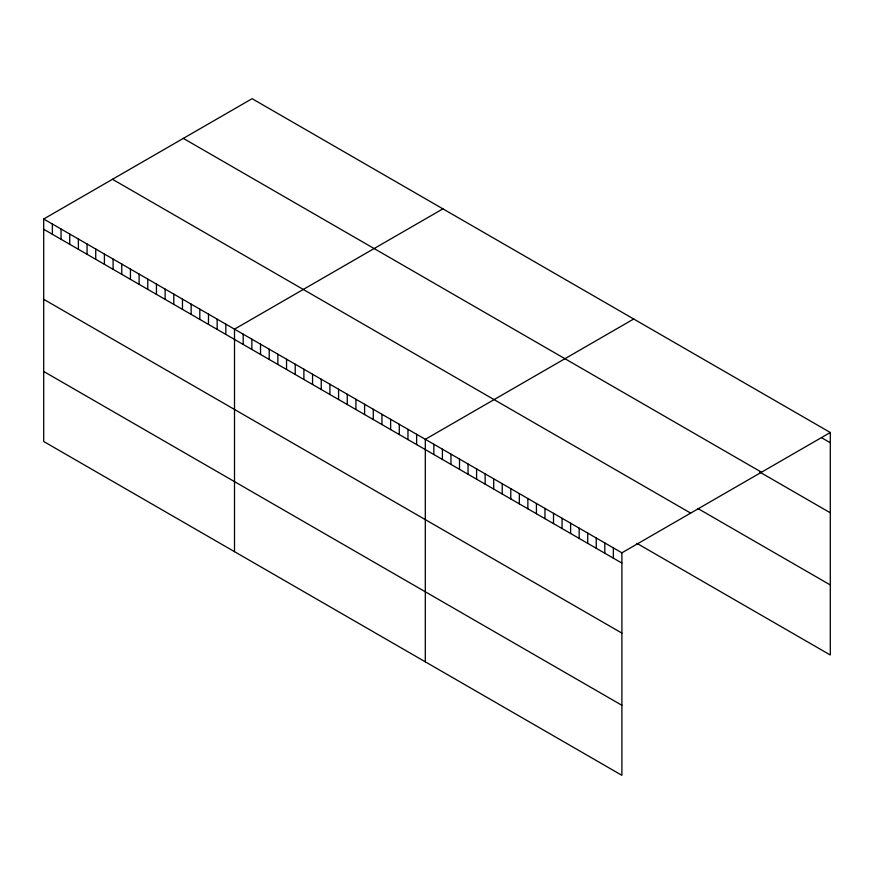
<?xml version="1.0" encoding="UTF-8"?>
<svg xmlns="http://www.w3.org/2000/svg" width="874" height="874" viewBox="0 0 874 874"><rect width="100%" height="100%" fill="white"/><g stroke="black" fill="none" stroke-linecap="round" stroke-linejoin="round"><path stroke-width="1.31" d="M43.7 219.003L621.895 552.816L621.895 775.314L43.7 441.501L43.7 219.003L252.105 98.686L830.3 432.499L830.3 654.997L636.917 543.355M442.91 208.842L234.505 329.159L234.505 551.658M633.716 318.999L425.31 439.316L425.31 661.826M621.895 552.816L830.3 432.499M821.757 437.83L830.3 442.757M183.332 138.387L761.527 472.211M759.79 472.091L830.3 512.798M697.813 508.471L830.3 584.957M112.473 179.29L690.668 513.114M43.7 229.261L621.895 563.085M43.7 299.301L621.895 633.115M43.7 371.461L621.895 705.285M613.351 547.889L613.351 558.147M604.808 542.951L604.808 553.209M596.254 538.013L596.254 548.282M587.71 533.085L587.71 543.344M579.167 528.147L579.167 538.406M570.613 523.209L570.613 533.479M562.069 518.282L562.069 528.541M553.515 513.344L553.515 523.602M544.972 508.406L544.972 518.664M536.428 503.468L536.428 513.737M527.874 498.541L527.874 508.799M519.331 493.602L519.331 503.861M510.787 488.664L510.787 498.934M502.233 483.737L502.233 493.996M493.69 478.799L493.69 489.058M485.146 473.861L485.146 484.13M476.592 468.934L476.592 479.192M468.049 463.996L468.049 474.254M459.506 459.058L459.506 469.327M450.951 454.13L450.951 464.389M442.408 449.192L442.408 459.451M433.854 444.254L433.854 454.513M416.636 434.312L416.636 444.571M407.961 429.309L407.961 439.567M399.287 424.294L399.287 434.564M390.623 419.291L390.623 429.549M381.949 414.287L381.949 424.546M373.274 409.272L373.274 419.542M364.6 404.269L364.6 414.527M355.926 399.265L355.926 409.524M347.251 394.25L347.251 404.52M338.577 389.247L338.577 399.505M329.913 384.243L329.913 394.502M321.239 379.229L321.239 389.498M312.564 374.225L312.564 384.484M303.89 369.221L303.89 379.48M295.215 364.207L295.215 374.476M286.541 359.203L286.541 369.462M277.866 354.199L277.866 364.458M269.203 349.185L269.203 359.454M260.528 344.181L260.528 354.44M251.854 339.178L251.854 349.436M243.18 334.163L243.18 344.432M225.831 324.156L225.831 334.414M217.156 319.141L217.156 329.411M208.482 314.137L208.482 324.396M199.818 309.134L199.818 319.392M191.144 304.119L191.144 314.389M182.469 299.116L182.469 309.374M173.795 294.112L173.795 304.371M165.12 289.097L165.12 299.367M156.446 284.094L156.446 294.352M147.772 279.09L147.772 289.349M139.108 274.075L139.108 284.345M130.434 269.072L130.434 279.33M121.759 264.068L121.759 274.327M113.085 259.054L113.085 269.323M104.41 254.05L104.41 264.309M95.736 249.046L95.736 259.305M87.061 244.032L87.061 254.301M78.387 239.028L78.387 249.287M69.723 234.024L69.723 244.283M61.049 229.01L61.049 239.279M52.374 224.006L52.374 234.265"/></g></svg>
